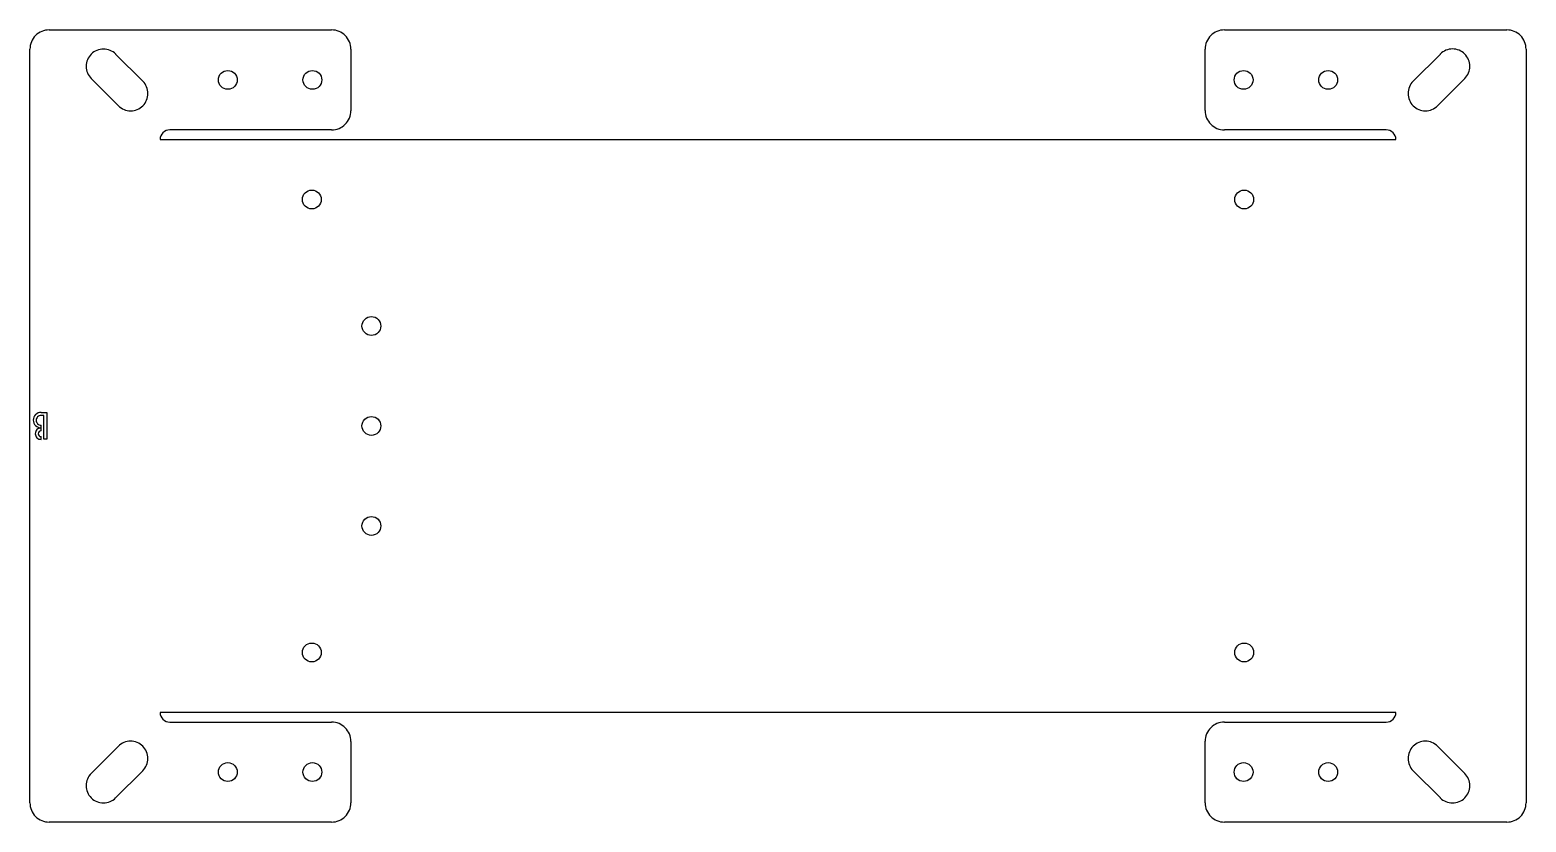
# Model space of a CAD drawing. Header units: metres. Extents: x -34 to 355, y -178 to 28.
import ezdxf

# ---------------------------------------------------------------- set-up
doc = ezdxf.new("R2010")
doc.units = ezdxf.units.M

msp = doc.modelspace()

# ---------------------------------------------------------------- linework, layer by layer
for p, q in [((-28.84, 28.49), (44.6, 28.49)), ((276.68, 28.5), (350.12, 28.5)), ((-33.84, -172.51), (-33.84, 23.49)), ((49.6, 23.49), (49.6, 7.49)), ((271.68, 7.5), (271.68, 23.5)), ((355.12, 23.5), (355.12, -172.5)), ((-11.55, 22.22), (-4.48, 15.14)), ((325.76, 15.15), (332.83, 22.22)), ((-10.84, 8.78), (-17.91, 15.85)), ((339.2, 15.86), (332.12, 8.79)), ((0, 0), (321.28, 0)), ((44.6, 2.49), (2.5, 2.49)), ((318.78, 2.5), (276.68, 2.5)), ((-30.94, -70.96), (-29.44, -70.96)), ((-30.19, -71.75), (-30.94, -71.75)), ((-30.19, -77.96), (-30.19, -71.75)), ((-29.44, -70.96), (-29.44, -77.96)), ((-30.94, -75.75), (-30.94, -74.29)), ((-30.94, -78), (-30.94, -77.25)), ((-29.44, -77.96), (-30.19, -77.96)), ((321.28, -149), (0, -149)), ((2.5, -151.51), (44.6, -151.51)), ((276.68, -151.5), (318.78, -151.5)), ((-17.92, -164.85), (-10.85, -157.78)), ((49.6, -156.51), (49.6, -172.51)), ((271.68, -172.5), (271.68, -156.5)), ((332.12, -157.78), (339.19, -164.86)), ((-4.48, -164.14), (-11.56, -171.21)), ((332.83, -171.22), (325.76, -164.15)), ((44.6, -177.51), (-28.84, -177.51)), ((350.12, -177.5), (276.68, -177.5))]:
    msp.add_line(p, q)
for centre in [(17.6, 15.5), (39.6, 15.5), (281.68, 15.5), (303.68, 15.5), (39.44, -15.6), (281.84, -15.6), (54.94, -48.5), (54.94, -74.5), (54.94, -100.5), (39.44, -133.4), (281.84, -133.4), (17.6, -164.5), (39.6, -164.5), (281.68, -164.5), (303.68, -164.5)]:
    msp.add_circle(centre, 2.45)
for centre, radius, start, end in [((-28.84, 23.49), 5, 90, 135), ((44.6, 23.49), 5, 405, 450), ((276.68, 23.5), 5, 90, 135), ((350.12, 23.5), 5, 405, 450), ((-28.84, 23.49), 5, 135, 180), ((-14.73, 19.03), 4.5, 90, 135), ((-14.73, 19.03), 4.5, 405, 450), ((44.6, 23.49), 5, 360, 405), ((276.68, 23.5), 5, 135, 180), ((336.01, 19.04), 4.5, 90, 135), ((336.01, 19.04), 4.5, 405, 450), ((350.12, 23.5), 5, 360, 405), ((-14.73, 19.03), 4.5, 135, 180), ((336.01, 19.04), 4.5, 360, 405), ((-14.73, 19.03), 4.5, 180, 225), ((336.01, 19.04), 4.5, 315, 360), ((-7.66, 11.96), 4.5, 360, 405), ((-7.66, 11.96), 4.5, 315, 360), ((328.94, 11.97), 4.5, 135, 180), ((328.94, 11.97), 4.5, 180, 225), ((-7.66, 11.96), 4.5, 225, 270), ((-7.66, 11.96), 4.5, 270, 315), ((328.94, 11.97), 4.5, 225, 270), ((328.94, 11.97), 4.5, 270, 315), ((44.6, 7.49), 5, 270, 315), ((44.6, 7.49), 5, 315, 360), ((276.68, 7.5), 5, 180, 225), ((276.68, 7.5), 5, 225, 270), ((2.5, 0), 2.5, 135, 180), ((2.5, 0), 2.5, 90, 135), ((318.78, 0), 2.5, 405, 450), ((318.78, 0), 2.5, 360, 405), ((-30.94, -72.98), 2.02, 135, 180), ((-30.94, -72.98), 2.02, 180, 225), ((-30.94, -72.98), 2.02, 90, 135), ((-30.94, -73.02), 1.27, 135, 180), ((-30.94, -73.02), 1.27, 180, 225), ((-30.94, -73.02), 1.27, 90, 135), ((-30.94, -76.5), 1.5, 135, 180), ((-30.94, -76.5), 1.5, 180, 225), ((-30.94, -72.98), 2.02, 225, 270), ((-30.94, -76.5), 1.5, 90, 135), ((-30.94, -76.5), 1.5, 225, 270), ((-30.94, -73.02), 1.27, 225, 270), ((-30.94, -76.5), 0.75, 135, 180), ((-30.94, -76.5), 0.75, 180, 225), ((-30.94, -76.5), 0.75, 90, 135), ((-30.94, -76.5), 0.75, 225, 270), ((2.5, -149.01), 2.5, 180, 225), ((2.5, -149.01), 2.5, 225, 270), ((44.6, -156.51), 5, 405, 450), ((276.68, -156.5), 5, 90, 135), ((318.78, -149), 2.5, 270, 315), ((318.78, -149), 2.5, 315, 360), ((44.6, -156.51), 5, 360, 405), ((276.68, -156.5), 5, 135, 180), ((-7.67, -160.96), 4.5, 90, 135), ((-7.67, -160.96), 4.5, 405, 450), ((-7.67, -160.96), 4.5, 360, 405), ((328.94, -160.97), 4.5, 135, 180), ((328.94, -160.97), 4.5, 90, 135), ((328.94, -160.97), 4.5, 405, 450), ((-7.67, -160.96), 4.5, 315, 360), ((328.94, -160.97), 4.5, 180, 225), ((-14.74, -168.03), 4.5, 135, 180), ((336.01, -168.04), 4.5, 360, 405), ((-14.74, -168.03), 4.5, 180, 225), ((336.01, -168.04), 4.5, 315, 360), ((-28.84, -172.51), 5, 180, 225), ((-14.74, -168.03), 4.5, 225, 270), ((-14.74, -168.03), 4.5, 270, 315), ((44.6, -172.51), 5, 315, 360), ((276.68, -172.5), 5, 180, 225), ((336.01, -168.04), 4.5, 225, 270), ((336.01, -168.04), 4.5, 270, 315), ((350.12, -172.5), 5, 315, 360), ((-28.84, -172.51), 5, 225, 270), ((44.6, -172.51), 5, 270, 315), ((276.68, -172.5), 5, 225, 270), ((350.12, -172.5), 5, 270, 315)]:
    msp.add_arc(centre, radius, start, end)

doc.saveas('drawing.dxf')
